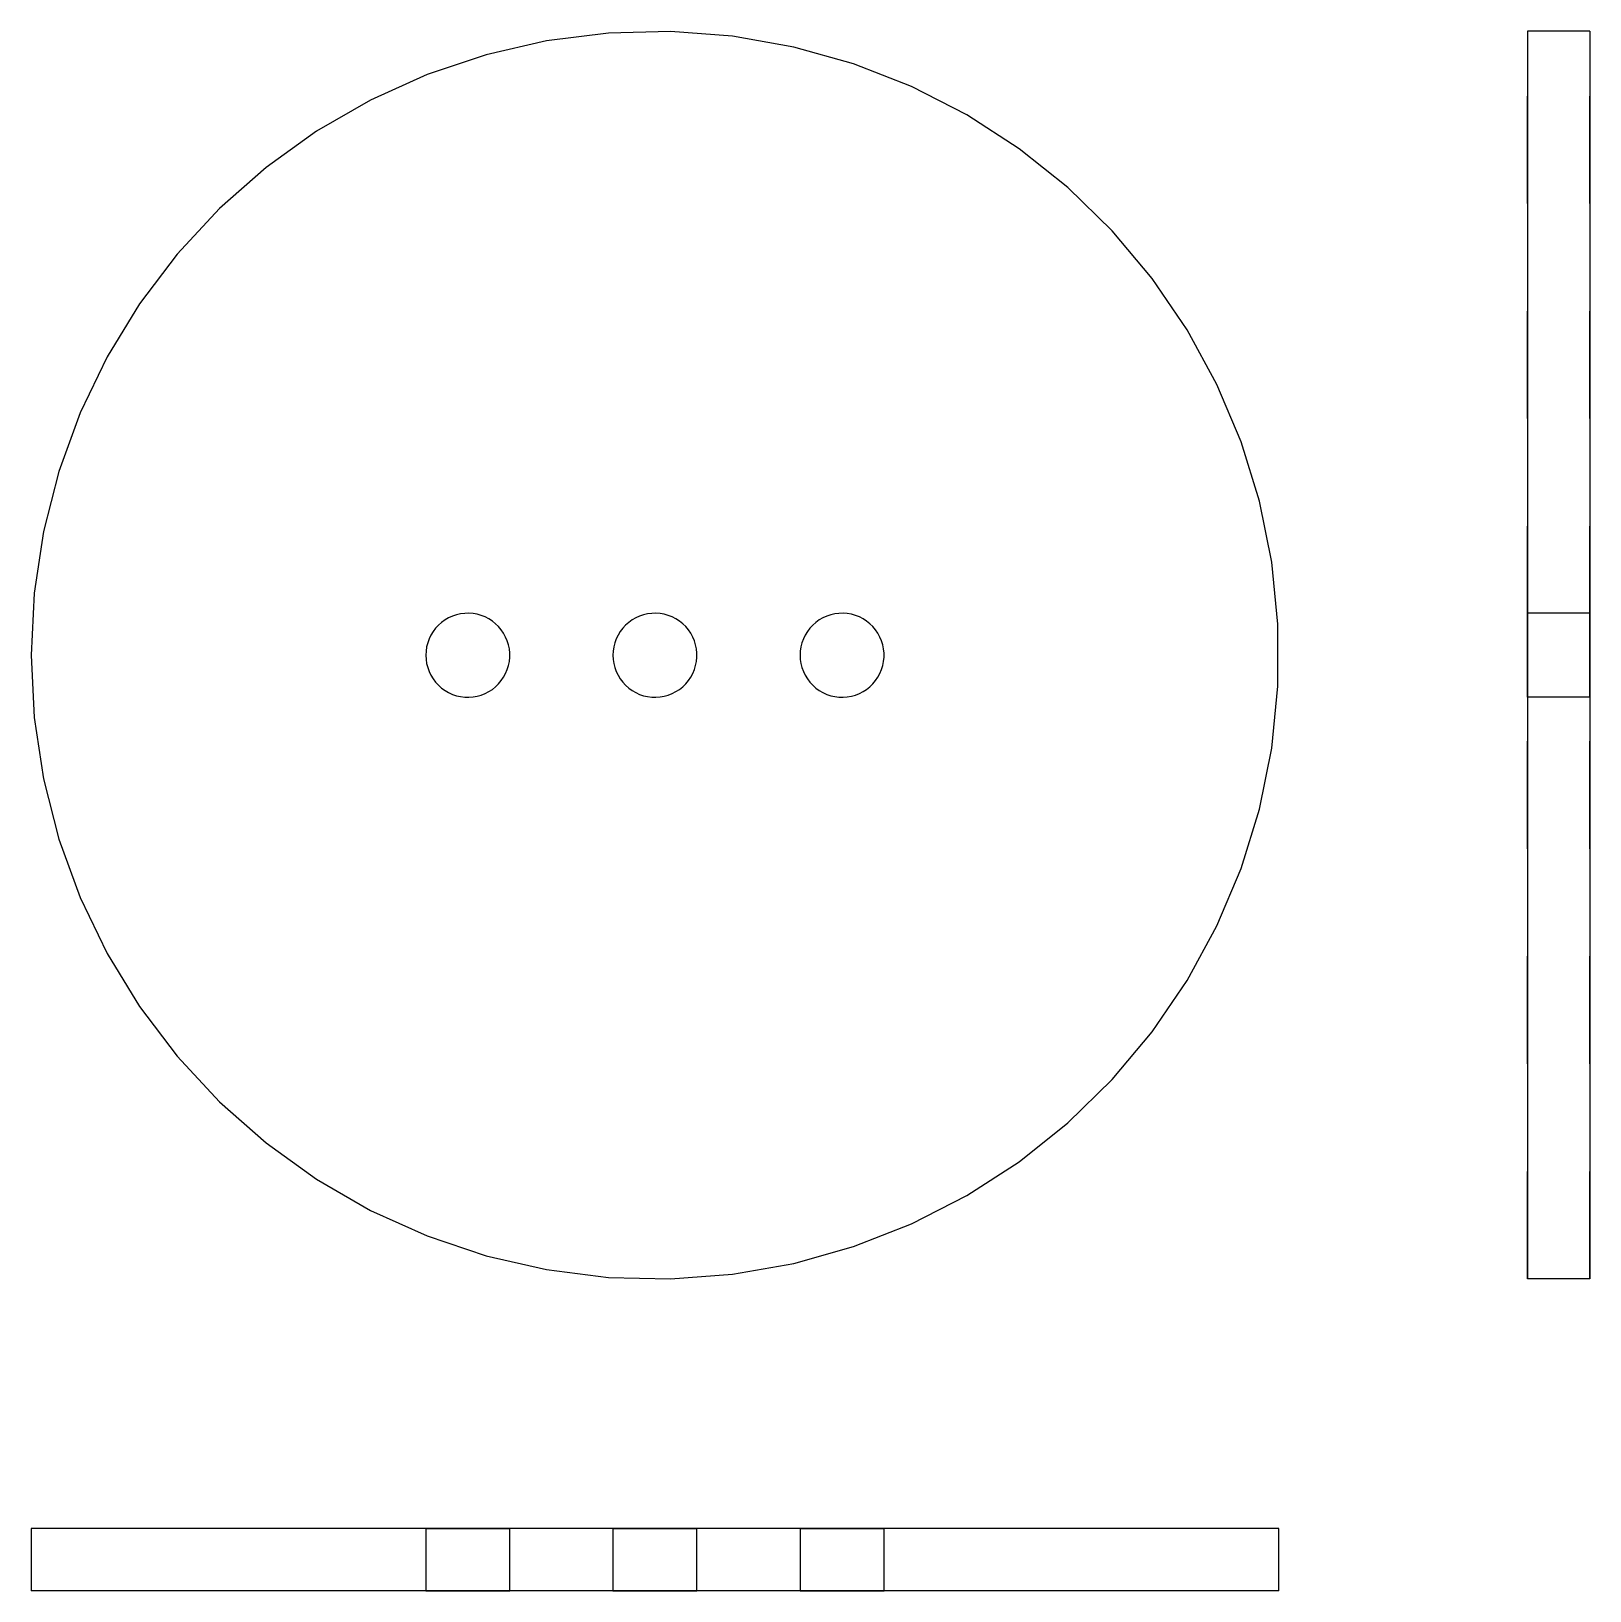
# Model space of a CAD drawing. Extents: x 0 to 1.45, y 0 to 1.45.
import ezdxf

# ---------------------------------------------------------------- set-up
doc = ezdxf.new("R2010")
doc.units = 0
doc.linetypes.add('HIDDEN', pattern=[0.058013, 0.038695, -0.019318])
for name, color, linetype in [('FRONT', 7, 'CONTINUOUS'), ('LEFT', 7, 'CONTINUOUS'), ('LEFT_HID', 7, 'HIDDEN'), ('TOP', 7, 'CONTINUOUS'), ('TOP_HID', 7, 'HIDDEN')]:
    doc.layers.add(name, color=color, linetype=linetype)

msp = doc.modelspace()

# ---------------------------------------------------------------- linework, layer by layer
at = {"layer": 'FRONT'}
for p, q in [((0.479395, 1.441341), (0.42301, 1.428471)), ((0.53678, 1.448532), (0.479395, 1.441341)), ((0.594597, 1.449974), (0.53678, 1.448532)), ((0.65227, 1.445652), (0.594597, 1.449974)), ((0.709226, 1.435609), (0.65227, 1.445652)), ((0.42301, 1.428471), (0.368187, 1.410052)), ((0.764899, 1.419945), (0.709226, 1.435609)), ((0.368187, 1.410052), (0.315471, 1.386265)), ((0.818735, 1.398816), (0.764899, 1.419945)), ((0.870201, 1.372431), (0.818735, 1.398816)), ((0.315471, 1.386265), (0.265384, 1.357348)), ((0.918783, 1.341053), (0.870201, 1.372431)), ((0.265384, 1.357348), (0.218426, 1.323587)), ((0.964, 1.304994), (0.918783, 1.341053)), ((0.218426, 1.323587), (0.175063, 1.285319)), ((1.005402, 1.264612), (0.964, 1.304994)), ((0.175063, 1.285319), (0.135726, 1.242923)), ((1.042577, 1.220308), (1.005402, 1.264612)), ((0.135726, 1.242923), (0.100805, 1.196822)), ((1.075157, 1.172523), (1.042577, 1.220308)), ((0.100805, 1.196822), (0.070648, 1.147472)), ((1.102816, 1.121731), (1.075157, 1.172523)), ((0.070648, 1.147472), (0.045554, 1.095365)), ((1.125281, 1.068438), (1.102816, 1.121731)), ((0.045554, 1.095365), (0.025774, 1.041018)), ((1.142328, 1.013173), (1.125281, 1.068438)), ((0.025774, 1.041018), (0.011503, 0.984972)), ((1.153788, 0.956485), (1.142328, 1.013173)), ((0.011503, 0.984972), (0.002883, 0.927783)), ((1.159547, 0.898938), (1.153788, 0.956485)), ((0.002883, 0.927783), (0, 0.87002)), ((0.381739, 0.900561), (0.378819, 0.897984)), ((0.384901, 0.902834), (0.381739, 0.900561)), ((0.388273, 0.904781), (0.384901, 0.902834)), ((0.391823, 0.906383), (0.388273, 0.904781)), ((0.395514, 0.907623), (0.391823, 0.906383)), ((0.399311, 0.908489), (0.395514, 0.907623)), ((0.403175, 0.908974), (0.399311, 0.908489)), ((0.407068, 0.909071), (0.403175, 0.908974)), ((0.410951, 0.90878), (0.407068, 0.909071)), ((0.414786, 0.908103), (0.410951, 0.90878)), ((0.418535, 0.907049), (0.414786, 0.908103)), ((0.42216, 0.905626), (0.418535, 0.907049)), ((0.425625, 0.903849), (0.42216, 0.905626)), ((0.428896, 0.901737), (0.425625, 0.903849)), ((0.431941, 0.899309), (0.428896, 0.901737)), ((0.434728, 0.89659), (0.431941, 0.899309)), ((0.555779, 0.900561), (0.552859, 0.897984)), ((0.558941, 0.902834), (0.555779, 0.900561)), ((0.562313, 0.904781), (0.558941, 0.902834)), ((0.565863, 0.906383), (0.562313, 0.904781)), ((0.569554, 0.907623), (0.565863, 0.906383)), ((0.573351, 0.908489), (0.569554, 0.907623)), ((0.577215, 0.908974), (0.573351, 0.908489)), ((0.581108, 0.909071), (0.577215, 0.908974)), ((0.584991, 0.90878), (0.581108, 0.909071)), ((0.588826, 0.908103), (0.584991, 0.90878)), ((0.592575, 0.907049), (0.588826, 0.908103)), ((0.5962, 0.905626), (0.592575, 0.907049)), ((0.599665, 0.903849), (0.5962, 0.905626)), ((0.602936, 0.901737), (0.599665, 0.903849)), ((0.605981, 0.899309), (0.602936, 0.901737)), ((0.608769, 0.89659), (0.605981, 0.899309)), ((0.729819, 0.900561), (0.726899, 0.897984)), ((0.732981, 0.902834), (0.729819, 0.900561)), ((0.736353, 0.904781), (0.732981, 0.902834)), ((0.739903, 0.906383), (0.736353, 0.904781)), ((0.743594, 0.907623), (0.739903, 0.906383)), ((0.747391, 0.908489), (0.743594, 0.907623)), ((0.751255, 0.908974), (0.747391, 0.908489)), ((0.755148, 0.909071), (0.751255, 0.908974)), ((0.759031, 0.90878), (0.755148, 0.909071)), ((0.762866, 0.908103), (0.759031, 0.90878)), ((0.766615, 0.907049), (0.762866, 0.908103)), ((0.77024, 0.905626), (0.766615, 0.907049)), ((0.773705, 0.903849), (0.77024, 0.905626)), ((0.776976, 0.901737), (0.773705, 0.903849)), ((0.780021, 0.899309), (0.776976, 0.901737)), ((0.782809, 0.89659), (0.780021, 0.899309)), ((0.370099, 0.885194), (0.368767, 0.881534)), ((0.371788, 0.888702), (0.370099, 0.885194)), ((0.373819, 0.892025), (0.371788, 0.888702)), ((0.37617, 0.895129), (0.373819, 0.892025)), ((0.378819, 0.897984), (0.37617, 0.895129)), ((0.437232, 0.893606), (0.434728, 0.89659)), ((0.439425, 0.890389), (0.437232, 0.893606)), ((0.441288, 0.886969), (0.439425, 0.890389)), ((0.4428, 0.883381), (0.441288, 0.886969)), ((0.544139, 0.885194), (0.542807, 0.881534)), ((0.545828, 0.888702), (0.544139, 0.885194)), ((0.547859, 0.892025), (0.545828, 0.888702)), ((0.55021, 0.895129), (0.547859, 0.892025)), ((0.552859, 0.897984), (0.55021, 0.895129)), ((0.611272, 0.893606), (0.608769, 0.89659)), ((0.613465, 0.890389), (0.611272, 0.893606)), ((0.615328, 0.886969), (0.613465, 0.890389)), ((0.61684, 0.883381), (0.615328, 0.886969)), ((0.718179, 0.885194), (0.716847, 0.881534)), ((0.719869, 0.888702), (0.718179, 0.885194)), ((0.721899, 0.892025), (0.719869, 0.888702)), ((0.724251, 0.895129), (0.721899, 0.892025)), ((0.726899, 0.897984), (0.724251, 0.895129)), ((0.785312, 0.893606), (0.782809, 0.89659)), ((0.787506, 0.890389), (0.785312, 0.893606)), ((0.789368, 0.886969), (0.787506, 0.890389)), ((0.790881, 0.883381), (0.789368, 0.886969)), ((1.159547, 0.841103), (1.159547, 0.898938)), ((0.367225, 0.87391), (0.367031, 0.87002)), ((0.367806, 0.877761), (0.367225, 0.87391)), ((0.368767, 0.881534), (0.367806, 0.877761)), ((0.443948, 0.879659), (0.4428, 0.883381)), ((0.44472, 0.875842), (0.443948, 0.879659)), ((0.445107, 0.871968), (0.44472, 0.875842)), ((0.445107, 0.868073), (0.445107, 0.871968)), ((0.541266, 0.87391), (0.541072, 0.87002)), ((0.541846, 0.877761), (0.541266, 0.87391)), ((0.542807, 0.881534), (0.541846, 0.877761)), ((0.617988, 0.879659), (0.61684, 0.883381)), ((0.61876, 0.875842), (0.617988, 0.879659)), ((0.619148, 0.871968), (0.61876, 0.875842)), ((0.619148, 0.868073), (0.619148, 0.871968)), ((0.715306, 0.87391), (0.715112, 0.87002)), ((0.715886, 0.877761), (0.715306, 0.87391)), ((0.716847, 0.881534), (0.715886, 0.877761)), ((0.792028, 0.879659), (0.790881, 0.883381)), ((0.7928, 0.875842), (0.792028, 0.879659)), ((0.793188, 0.871968), (0.7928, 0.875842)), ((0.793188, 0.868073), (0.793188, 0.871968)), ((0, 0.87002), (0.002883, 0.812258)), ((0.367031, 0.87002), (0.367225, 0.866131)), ((0.367225, 0.866131), (0.367806, 0.86228)), ((0.367806, 0.86228), (0.368767, 0.858507)), ((0.368767, 0.858507), (0.370099, 0.854847)), ((0.441288, 0.853072), (0.4428, 0.85666)), ((0.4428, 0.85666), (0.443948, 0.860382)), ((0.443948, 0.860382), (0.44472, 0.864199)), ((0.44472, 0.864199), (0.445107, 0.868073)), ((0.541072, 0.87002), (0.541266, 0.866131)), ((0.541266, 0.866131), (0.541846, 0.86228)), ((0.541846, 0.86228), (0.542807, 0.858507)), ((0.542807, 0.858507), (0.544139, 0.854847)), ((0.615328, 0.853072), (0.61684, 0.85666)), ((0.61684, 0.85666), (0.617988, 0.860382)), ((0.617988, 0.860382), (0.61876, 0.864199)), ((0.61876, 0.864199), (0.619148, 0.868073)), ((0.715112, 0.87002), (0.715306, 0.866131)), ((0.715306, 0.866131), (0.715886, 0.86228)), ((0.715886, 0.86228), (0.716847, 0.858507)), ((0.716847, 0.858507), (0.718179, 0.854847)), ((0.789368, 0.853072), (0.790881, 0.85666)), ((0.790881, 0.85666), (0.792028, 0.860382)), ((0.792028, 0.860382), (0.7928, 0.864199)), ((0.7928, 0.864199), (0.793188, 0.868073)), ((0.370099, 0.854847), (0.371788, 0.851339)), ((0.371788, 0.851339), (0.373819, 0.848016)), ((0.373819, 0.848016), (0.37617, 0.844912)), ((0.37617, 0.844912), (0.378819, 0.842057)), ((0.378819, 0.842057), (0.381739, 0.83948)), ((0.431941, 0.840732), (0.434728, 0.843451)), ((0.434728, 0.843451), (0.437232, 0.846434)), ((0.437232, 0.846434), (0.439425, 0.849652)), ((0.439425, 0.849652), (0.441288, 0.853072)), ((0.544139, 0.854847), (0.545828, 0.851339)), ((0.545828, 0.851339), (0.547859, 0.848016)), ((0.547859, 0.848016), (0.55021, 0.844912)), ((0.55021, 0.844912), (0.552859, 0.842057)), ((0.552859, 0.842057), (0.555779, 0.83948)), ((0.605981, 0.840732), (0.608769, 0.843451)), ((0.608769, 0.843451), (0.611272, 0.846434)), ((0.611272, 0.846434), (0.613465, 0.849652)), ((0.613465, 0.849652), (0.615328, 0.853072)), ((0.718179, 0.854847), (0.719869, 0.851339)), ((0.719869, 0.851339), (0.721899, 0.848016)), ((0.721899, 0.848016), (0.724251, 0.844912)), ((0.724251, 0.844912), (0.726899, 0.842057)), ((0.726899, 0.842057), (0.729819, 0.83948)), ((0.780021, 0.840732), (0.782809, 0.843451)), ((0.782809, 0.843451), (0.785312, 0.846434)), ((0.785312, 0.846434), (0.787506, 0.849652)), ((0.787506, 0.849652), (0.789368, 0.853072)), ((0.381739, 0.83948), (0.384901, 0.837207)), ((0.384901, 0.837207), (0.388273, 0.83526)), ((0.388273, 0.83526), (0.391823, 0.833658)), ((0.391823, 0.833658), (0.395514, 0.832418)), ((0.395514, 0.832418), (0.399311, 0.831552)), ((0.399311, 0.831552), (0.403175, 0.831067)), ((0.403175, 0.831067), (0.407068, 0.83097)), ((0.407068, 0.83097), (0.410951, 0.831261)), ((0.410951, 0.831261), (0.414786, 0.831938)), ((0.414786, 0.831938), (0.418535, 0.832992)), ((0.418535, 0.832992), (0.42216, 0.834415)), ((0.42216, 0.834415), (0.425625, 0.836191)), ((0.425625, 0.836191), (0.428896, 0.838304)), ((0.428896, 0.838304), (0.431941, 0.840732)), ((0.555779, 0.83948), (0.558941, 0.837207)), ((0.558941, 0.837207), (0.562313, 0.83526)), ((0.562313, 0.83526), (0.565863, 0.833658)), ((0.565863, 0.833658), (0.569554, 0.832418)), ((0.569554, 0.832418), (0.573351, 0.831552)), ((0.573351, 0.831552), (0.577215, 0.831067)), ((0.577215, 0.831067), (0.581108, 0.83097)), ((0.581108, 0.83097), (0.584991, 0.831261)), ((0.584991, 0.831261), (0.588826, 0.831938)), ((0.588826, 0.831938), (0.592575, 0.832992)), ((0.592575, 0.832992), (0.5962, 0.834415)), ((0.5962, 0.834415), (0.599665, 0.836191)), ((0.599665, 0.836191), (0.602936, 0.838304)), ((0.602936, 0.838304), (0.605981, 0.840732)), ((0.729819, 0.83948), (0.732981, 0.837207)), ((0.732981, 0.837207), (0.736353, 0.83526)), ((0.736353, 0.83526), (0.739903, 0.833658)), ((0.739903, 0.833658), (0.743594, 0.832418)), ((0.743594, 0.832418), (0.747391, 0.831552)), ((0.747391, 0.831552), (0.751255, 0.831067)), ((0.751255, 0.831067), (0.755148, 0.83097)), ((0.755148, 0.83097), (0.759031, 0.831261)), ((0.759031, 0.831261), (0.762866, 0.831938)), ((0.762866, 0.831938), (0.766615, 0.832992)), ((0.766615, 0.832992), (0.77024, 0.834415)), ((0.77024, 0.834415), (0.773705, 0.836191)), ((0.773705, 0.836191), (0.776976, 0.838304)), ((0.776976, 0.838304), (0.780021, 0.840732)), ((1.153788, 0.783556), (1.159547, 0.841103)), ((0.002883, 0.812258), (0.011503, 0.755069)), ((1.142328, 0.726868), (1.153788, 0.783556)), ((0.011503, 0.755069), (0.025774, 0.699023)), ((1.125281, 0.671603), (1.142328, 0.726868)), ((0.025774, 0.699023), (0.045554, 0.644676)), ((1.102816, 0.61831), (1.125281, 0.671603)), ((0.045554, 0.644676), (0.070648, 0.592569)), ((1.075157, 0.567518), (1.102816, 0.61831)), ((0.070648, 0.592569), (0.100805, 0.543219)), ((1.042577, 0.519733), (1.075157, 0.567518)), ((0.100805, 0.543219), (0.135726, 0.497118)), ((1.005402, 0.475429), (1.042577, 0.519733)), ((0.135726, 0.497118), (0.175063, 0.454722)), ((0.964, 0.435047), (1.005402, 0.475429)), ((0.175063, 0.454722), (0.218426, 0.416454)), ((0.918783, 0.398988), (0.964, 0.435047)), ((0.218426, 0.416454), (0.265384, 0.382693)), ((0.870201, 0.36761), (0.918783, 0.398988)), ((0.265384, 0.382693), (0.315471, 0.353776)), ((0.818735, 0.341225), (0.870201, 0.36761)), ((0.315471, 0.353776), (0.368187, 0.329989)), ((0.764899, 0.320096), (0.818735, 0.341225)), ((0.368187, 0.329989), (0.42301, 0.31157)), ((0.709226, 0.304432), (0.764899, 0.320096)), ((0.42301, 0.31157), (0.479395, 0.2987)), ((0.479395, 0.2987), (0.53678, 0.291509)), ((0.53678, 0.291509), (0.594597, 0.290067)), ((0.594597, 0.290067), (0.65227, 0.294389)), ((0.65227, 0.294389), (0.709226, 0.304432))]:
    msp.add_line(p, q, dxfattribs=at)
at = {"layer": 'LEFT'}
for p, q in [((1.3916, 1.450335), (1.3916, 0.870201)), ((1.449614, 1.450335), (1.3916, 1.450335)), ((1.449614, 1.450335), (1.449614, 0.870201)), ((1.3916, 0.870201), (1.3916, 0.290067)), ((1.449614, 0.870201), (1.449614, 0.290067)), ((1.449614, 0.290067), (1.3916, 0.290067))]:
    msp.add_line(p, q, dxfattribs=at)
at = {"layer": 'LEFT_HID', "linetype": 'HIDDEN'}
for p, q in [((1.3916, 0.290067), (1.3916, 1.450335)), ((1.449614, 0.290067), (1.449614, 1.450335)), ((1.3916, 0.831138), (1.3916, 0.909263)), ((1.3916, 0.909263), (1.3916, 0.870201)), ((1.3916, 0.831138), (1.3916, 0.909263)), ((1.3916, 0.909263), (1.3916, 0.870201)), ((1.3916, 0.831138), (1.3916, 0.909263)), ((1.3916, 0.909263), (1.3916, 0.870201)), ((1.449614, 0.909263), (1.3916, 0.909263)), ((1.449614, 0.909263), (1.3916, 0.909263)), ((1.449614, 0.909263), (1.3916, 0.909263)), ((1.449614, 0.831138), (1.449614, 0.909263)), ((1.449614, 0.909263), (1.449614, 0.870201)), ((1.449614, 0.831138), (1.449614, 0.909263)), ((1.449614, 0.909263), (1.449614, 0.870201)), ((1.449614, 0.831138), (1.449614, 0.909263)), ((1.449614, 0.909263), (1.449614, 0.870201)), ((1.3916, 0.870201), (1.3916, 0.831138)), ((1.3916, 0.870201), (1.3916, 0.831138)), ((1.3916, 0.870201), (1.3916, 0.831138)), ((1.449614, 0.870201), (1.449614, 0.831138)), ((1.449614, 0.870201), (1.449614, 0.831138)), ((1.449614, 0.870201), (1.449614, 0.831138)), ((1.449614, 0.831138), (1.3916, 0.831138)), ((1.449614, 0.831138), (1.3916, 0.831138)), ((1.449614, 0.831138), (1.3916, 0.831138))]:
    msp.add_line(p, q, dxfattribs=at)
at = {"layer": 'TOP'}
for p, q in [((1.160268, 0.058013), (0, 0.058013)), ((0, 0.058013), (0, 0)), ((1.160268, 0), (1.160268, 0.058013)), ((1.160268, 0), (0, 0))]:
    msp.add_line(p, q, dxfattribs=at)
at = {"layer": 'TOP_HID', "linetype": 'HIDDEN'}
for p, q in [((0.367031, 0.058013), (0.445156, 0.058013)), ((0.445156, 0.058013), (0.367031, 0.058013)), ((0.367031, 0.058013), (0.367031, 0)), ((0.445156, 0), (0.445156, 0.058013)), ((0.541072, 0.058013), (0.619196, 0.058013)), ((0.619196, 0.058013), (0.541072, 0.058013)), ((0.541072, 0.058013), (0.541072, 0)), ((0.619196, 0), (0.619196, 0.058013)), ((0.715112, 0.058013), (0.793236, 0.058013)), ((0.793236, 0.058013), (0.715112, 0.058013)), ((0.715112, 0.058013), (0.715112, 0)), ((0.793236, 0), (0.793236, 0.058013)), ((0.367031, 0), (0.445156, 0)), ((0.445156, 0), (0.367031, 0)), ((0.541072, 0), (0.619196, 0)), ((0.619196, 0), (0.541072, 0)), ((0.715112, 0), (0.793236, 0)), ((0.793236, 0), (0.715112, 0))]:
    msp.add_line(p, q, dxfattribs=at)

doc.saveas('drawing.dxf')
